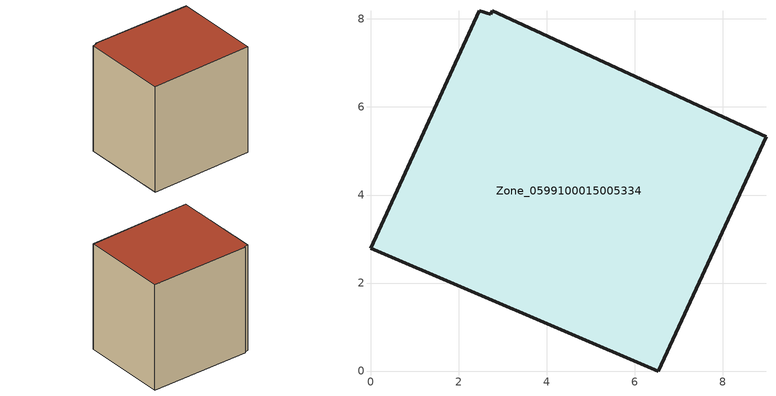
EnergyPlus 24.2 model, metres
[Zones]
Zone_0599100015005334
 floor ground (C_G): 2.47,8.18 2.73,8.11 2.77,8.18 8.98,5.32 6.54,0 0,2.79 z0.64
 wall outside (C_F): 0,2.79 6.54,0 8.98,5.32 2.77,8.18 2.73,8.11 2.47,8.18 0,2.79 z0.64:7.96
 roof outside (C_R): 2.73,8.11 2.47,8.18 0,2.79 6.54,0 8.98,5.32 2.77,8.18 z7.96
[BUILDING]
Pand.0599100015005334: North Axis=0; Terrain=City; Loads Convergence Tolerance Value=0.04; Temperature Convergence Tolerance Value=0.4; Solar Distribution=FullExterior; Maximum Number of Warmup Days=25; Minimum Number of Warmup Days=1
[Site:Location]
Rotterdam.The.Hague.AP_ZH_NLD Design_Conditions: Latitude=51.96; Longitude=4.45; Time Zone=1; Elevation=-4.5
[SITE:GROUNDTEMPERATURE:BUILDINGSURFACE]
18, 18, 18, 18, 18, 18, 18, 18, 18, 18, 18, 18
[MATERIAL] Thermal Absorptance=0.9; Solar Absorptance=0.7; Visible Absorptance=0.7
Name | Roughness | Thickness | Conductivity | Density | Specific Heat
G.TC.1965-1974 | MediumSmooth | 0.15 | 0.882353 | 540 | 1210
F.TC.1965-1974 | Rough | 0.3 | 0.697674 | 1920 | 840
R.TC.1965-1974 | MediumRough | 0.2 | 0.232558 | 1500 | 1000
[CONSTRUCTION]
C_G: G.TC.1965-1974
C_F: F.TC.1965-1974
C_R: R.TC.1965-1974
[ZONE]
Zone_0599100015005334: Type=1; Multiplier=1; Ceiling Height=Autocalculate; Volume=Autocalculate; Floor Area=autocalculate; Part of Total Floor Area=Yes
[ZONEINFILTRATION:DESIGNFLOWRATE]
Infil_Zone_0599100015005334: Zone or ZoneList or Space or SpaceList=Zone_0599100015005334; Schedule=AlwaysOn; Design Flow Rate Calculation Method=Flow/Area; Flow Rate per Floor Area=0.003; Constant Term Coefficient=1; Temperature Term Coefficient=0; Velocity Term Coefficient=0; Velocity Squared Term Coefficient=0
[HVACTEMPLATE:ZONE:IDEALLOADSAIRSYSTEM]
Zone_0599100015005334: Maximum Heating Supply Air Temperature=50; Minimum Cooling Supply Air Temperature=13; Maximum Heating Supply Air Humidity Ratio=0.0156; Minimum Cooling Supply Air Humidity Ratio=0.0077; Heating Limit=NoLimit; Cooling Limit=NoLimit; Dehumidification Control Type=ConstantSensibleHeatRatio; Cooling Sensible Heat Ratio=0.7; Dehumidification Setpoint=60; Humidification Control Type=None; Humidification Setpoint=30; Outdoor Air Method=None; Outdoor Air Flow Rate per Person=0.00944; Outdoor Air Flow Rate per Zone Floor Area=0; Outdoor Air Flow Rate per Zone=0; Demand Controlled Ventilation Type=None; Outdoor Air Economizer Type=NoEconomizer; Heat Recovery Type=None; Sensible Heat Recovery Effectiveness=0.7; Latent Heat Recovery Effectiveness=0.65
[ZONECONTROL:THERMOSTAT]
ThermostatControl_Zone_0599100015005334: Zone or ZoneList=Zone_0599100015005334; Control Type Schedule=DualSetpointControlType; Control 1=Thermostat_Zone_0599100015005334; Temperature Difference Between Cutout And Setpoint=0
[THERMOSTATSETPOINT:DUALSETPOINT]
Thermostat_Zone_0599100015005334: Heating Setpoint Temperature Schedule=HeatingSetpoint_Zone_0599100015005334; Cooling Setpoint Temperature Schedule=CoolingSetpoint_Zone_0599100015005334
[SCHEDULE:COMPACT]
HeatingSetpoint_Zone_0599100015005334: Through: 12/31, For: AllDays, Until: 24:00, 21
CoolingSetpoint_Zone_0599100015005334: Through: 12/31, For: AllDays, Until: 24:00, 24
DualSetpointControlType: Through: 12/31, For: AllDays, Until: 24:00, 4
AlwaysOn: Through: 12/31, For: AllDays, Until: 24:00, 1
